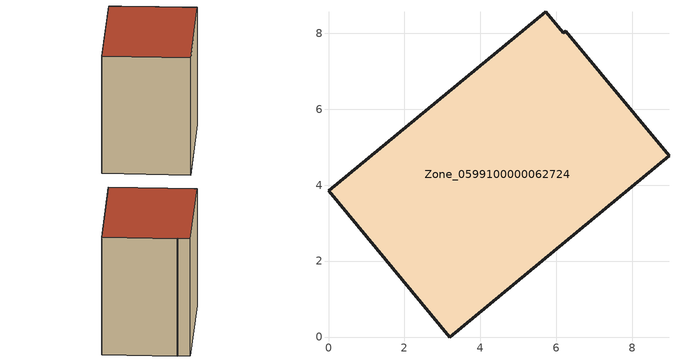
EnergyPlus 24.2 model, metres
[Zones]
Zone_0599100000062724
 floor ground (C_G): 5.72,8.56 6.18,8.02 6.24,8.05 8.97,4.77 3.19,0 0,3.85 z0
 wall outside (C_F): 3.19,0 8.97,4.77 6.24,8.05 6.18,8.02 5.72,8.56 0,3.85 3.19,0 z0:7.11
 roof outside (C_R): 6.18,8.02 5.72,8.56 0,3.85 3.19,0 8.97,4.77 6.24,8.05 z7.11
[BUILDING]
Pand.0599100000062724: North Axis=0; Terrain=City; Loads Convergence Tolerance Value=0.04; Temperature Convergence Tolerance Value=0.4; Solar Distribution=FullExterior; Maximum Number of Warmup Days=25; Minimum Number of Warmup Days=1
[Site:Location]
Rotterdam.The.Hague.AP_ZH_NLD Design_Conditions: Latitude=51.96; Longitude=4.45; Time Zone=1; Elevation=-4.5
[SITE:GROUNDTEMPERATURE:BUILDINGSURFACE]
18, 18, 18, 18, 18, 18, 18, 18, 18, 18, 18, 18
[MATERIAL] Thermal Absorptance=0.9; Solar Absorptance=0.7; Visible Absorptance=0.7
Name | Roughness | Thickness | Conductivity | Density | Specific Heat
G.TI.1946 | MediumSmooth | 0.15 | 1 | 540 | 1210
F.TI.1946 | Rough | 0.3 | 0.857143 | 1920 | 840
R.TI.1946 | MediumRough | 0.2 | 0.1 | 1500 | 1000
[CONSTRUCTION]
C_G: G.TI.1946
C_F: F.TI.1946
C_R: R.TI.1946
[ZONE]
Zone_0599100000062724: Type=1; Multiplier=1; Ceiling Height=Autocalculate; Volume=Autocalculate; Floor Area=autocalculate; Part of Total Floor Area=Yes
[ZONEINFILTRATION:DESIGNFLOWRATE]
Infil_Zone_0599100000062724: Zone or ZoneList or Space or SpaceList=Zone_0599100000062724; Schedule=AlwaysOn; Design Flow Rate Calculation Method=Flow/Area; Flow Rate per Floor Area=0.003; Constant Term Coefficient=1; Temperature Term Coefficient=0; Velocity Term Coefficient=0; Velocity Squared Term Coefficient=0
[HVACTEMPLATE:ZONE:IDEALLOADSAIRSYSTEM]
Zone_0599100000062724: Maximum Heating Supply Air Temperature=50; Minimum Cooling Supply Air Temperature=13; Maximum Heating Supply Air Humidity Ratio=0.0156; Minimum Cooling Supply Air Humidity Ratio=0.0077; Heating Limit=NoLimit; Cooling Limit=NoLimit; Dehumidification Control Type=ConstantSensibleHeatRatio; Cooling Sensible Heat Ratio=0.7; Dehumidification Setpoint=60; Humidification Control Type=None; Humidification Setpoint=30; Outdoor Air Method=None; Outdoor Air Flow Rate per Person=0.00944; Outdoor Air Flow Rate per Zone Floor Area=0; Outdoor Air Flow Rate per Zone=0; Demand Controlled Ventilation Type=None; Outdoor Air Economizer Type=NoEconomizer; Heat Recovery Type=None; Sensible Heat Recovery Effectiveness=0.7; Latent Heat Recovery Effectiveness=0.65
[ZONECONTROL:THERMOSTAT]
ThermostatControl_Zone_0599100000062724: Zone or ZoneList=Zone_0599100000062724; Control Type Schedule=DualSetpointControlType; Control 1=Thermostat_Zone_0599100000062724; Temperature Difference Between Cutout And Setpoint=0
[THERMOSTATSETPOINT:DUALSETPOINT]
Thermostat_Zone_0599100000062724: Heating Setpoint Temperature Schedule=HeatingSetpoint_Zone_0599100000062724; Cooling Setpoint Temperature Schedule=CoolingSetpoint_Zone_0599100000062724
[SCHEDULE:COMPACT]
HeatingSetpoint_Zone_0599100000062724: Through: 12/31, For: AllDays, Until: 24:00, 21
CoolingSetpoint_Zone_0599100000062724: Through: 12/31, For: AllDays, Until: 24:00, 24
DualSetpointControlType: Through: 12/31, For: AllDays, Until: 24:00, 4
AlwaysOn: Through: 12/31, For: AllDays, Until: 24:00, 1
